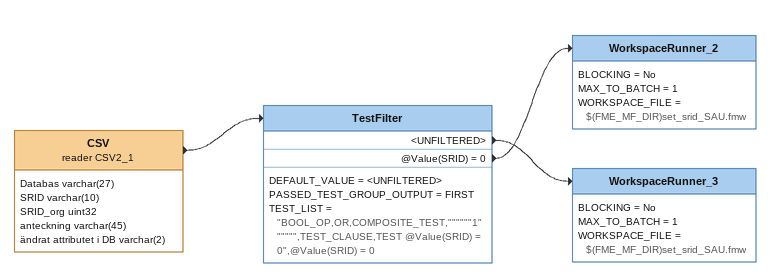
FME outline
CSV (reader CSV2_1)
    attributes: Databas varchar(27), SRID varchar(10), SRID_org uint32, anteckning varchar(45), ändrat attributet i DB varchar(2)
    -> TestFilter
TestFilter
    DEFAULT_VALUE = <UNFILTERED>
    PASSED_TEST_GROUP_OUTPUT = FIRST
    TEST_LIST = "BOOL_OP,OR,COMPOSITE_TEST,""""""1"""""",TEST_CLAUSE,TEST @Value(SRID) = 0",@Value(SRID) = 0
    <UNFILTERED> -> WorkspaceRunner_3
    @Value(SRID) = 0 -> WorkspaceRunner_2
WorkspaceRunner_2
    BLOCKING = No
    MAX_TO_BATCH = 1
    WORKSPACE_FILE = $(FME_MF_DIR)set_srid_SAU.fmw
WorkspaceRunner_3
    BLOCKING = No
    MAX_TO_BATCH = 1
    WORKSPACE_FILE = $(FME_MF_DIR)set_srid_SAU.fmw
